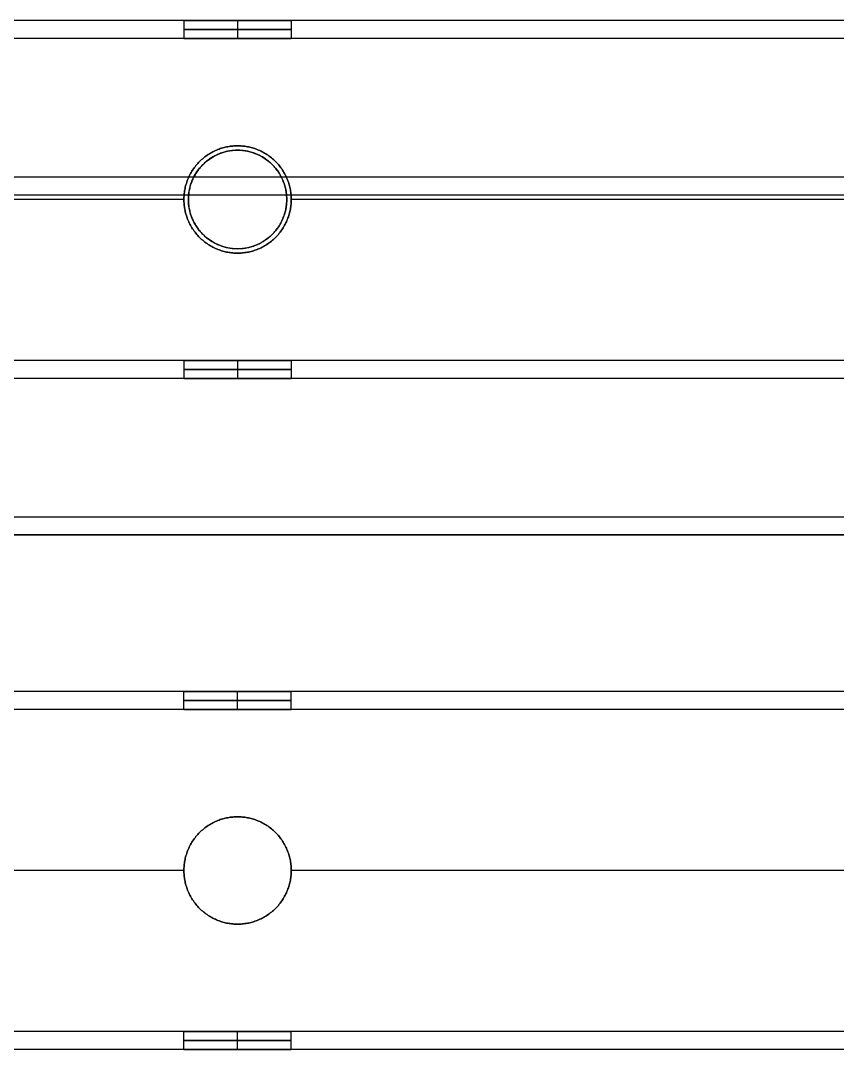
# Model space of a CAD drawing. Header units: millimetres. Extents: x -6529 to 809, y -8611 to 207.
# Drawn here: x 614.3 to 705.6, y -508.1 to -393.1 of the extents above; entities that cross this region are included whole.
import ezdxf

# ---------------------------------------------------------------- set-up
doc = ezdxf.new("R2010")
doc.units = ezdxf.units.MM
doc.header["$MEASUREMENT"] = 0
doc.layers.add('platen', color=7, linetype='Continuous', true_color=0x007f00)
doc.layers.add('staal', color=5, linetype='Continuous', true_color=0x0000ff)

# ---------------------------------------------------------------- blocks, each defined once
blk = doc.blocks.new('plaat base')
at = {"layer": 'platen'}
for p, q in [((58, -600), (1258, -600)), ((58, -600, 18), (1258, -600, 18))]:
    blk.add_line(p, q, dxfattribs=at)
blk = doc.blocks.new('top plaat')
at = {"layer": 'platen'}
for p, q in [((1145.5, -575), (1145.5, -575, 18)), ((1140, -580.5), (1140, -580.5, 18)), ((1151, -580.5), (1151, -580.5, 18)), ((1145.5, -586), (1145.5, -586, 18)), ((0, -618), (1316, -618)), ((0, -618, 18), (1316, -618, 18))]:
    blk.add_line(p, q, dxfattribs=at)
blk.add_circle((1145.5, -580.5, 9), 5.5, dxfattribs=at)
for points in [[(1145.5, -586), (1140, -586), (1140, -580.5), (1140, -575), (1145.5, -575), (1151, -575), (1151, -580.5), (1151, -586), (1145.5, -586)], [(1145.5, -586, 18), (1140, -586, 18), (1140, -580.5, 18), (1140, -575, 18), (1145.5, -575, 18), (1151, -575, 18), (1151, -580.5, 18), (1151, -586, 18), (1145.5, -586, 18)]]:
    blk.add_rational_spline(points, [1, 0.707106781187, 1, 0.707106781187, 1, 0.707106781187, 1, 0.707106781187, 1], degree=2, knots=[0, 0, 0, 9.424778, 9.424778, 18.849556, 18.849556, 28.274334, 28.274334, 37.699112, 37.699112, 37.699112], dxfattribs=at)

msp = doc.modelspace()

# ---------------------------------------------------------------- linework, layer by layer
at = {"layer": 'staal'}
for p, q in [((632.53, -393.13, 20), (632.53, -395.13, 20)), ((638.53, -393.13, 26), (638.53, -395.13, 26)), ((638.53, -393.13, 14), (638.53, -395.13, 14)), ((644.53, -393.13, 20), (644.53, -395.13, 20)), ((638.53, -407.13, 2), (638.53, -407.13)), ((638.53, -407.13, 40), (638.53, -407.13, 38)), ((632.53, -413.13, 2), (632.53, -413.13)), ((632.53, -413.13, 40), (632.53, -413.13, 38)), ((644.53, -413.13, 2), (644.53, -413.13)), ((644.53, -413.13, 40), (644.53, -413.13, 38)), ((638.53, -419.13, 2), (638.53, -419.13)), ((638.53, -419.13, 40), (638.53, -419.13, 38)), ((632.53, -431.13, 20), (632.53, -433.13, 20)), ((638.53, -431.13, 26), (638.53, -433.13, 26)), ((638.53, -431.13, 14), (638.53, -433.13, 14)), ((644.53, -431.13, 20), (644.53, -433.13, 20)), ((632.53, -470.13, 696), (632.53, -468.13, 696)), ((638.53, -470.13, 702), (638.53, -468.13, 702)), ((638.53, -470.13, 690), (638.53, -468.13, 690)), ((644.53, -470.13, 696), (644.53, -468.13, 696)), ((638.53, -482.13, 678), (638.53, -482.13, 676)), ((638.53, -482.13, 716), (638.53, -482.13, 714)), ((632.53, -488.13, 678), (632.53, -488.13, 676)), ((632.53, -488.13, 716), (632.53, -488.13, 714)), ((644.53, -488.13, 678), (644.53, -488.13, 676)), ((644.53, -488.13, 716), (644.53, -488.13, 714)), ((638.53, -494.13, 678), (638.53, -494.13, 676)), ((638.53, -494.13, 716), (638.53, -494.13, 714)), ((632.53, -508.13, 696), (632.53, -506.13, 696)), ((638.53, -508.13, 702), (638.53, -506.13, 702)), ((638.53, -508.13, 690), (638.53, -506.13, 690)), ((644.53, -508.13, 696), (644.53, -506.13, 696))]:
    msp.add_line(p, q, dxfattribs=at)
for points in [[(769.03, -393.13), (451.28, -393.13), (133.53, -393.13)], [(769.03, -393.13, 40), (451.28, -393.13, 40), (133.53, -393.13, 40)], [(632.53, -393.13, 20), (601.03, -393.13, 20), (569.53, -393.13, 20)], [(707.53, -393.13, 20), (676.03, -393.13, 20), (644.53, -393.13, 20)], [(769.03, -395.13, 2), (451.28, -395.13, 2), (133.53, -395.13, 2)], [(769.03, -395.13, 38), (451.28, -395.13, 38), (133.53, -395.13, 38)], [(632.53, -395.13, 20), (601.03, -395.13, 20), (569.53, -395.13, 20)], [(707.53, -395.13, 20), (676.03, -395.13, 20), (644.53, -395.13, 20)], [(769.03, -410.63, 40), (460.03, -410.63, 40), (151.03, -410.63, 40)], [(769.03, -410.63), (460.03, -410.63), (151.03, -410.63)], [(769.03, -412.63, 2), (460.03, -412.63, 2), (151.03, -412.63, 2)], [(769.03, -412.63, 38), (460.03, -412.63, 38), (151.03, -412.63, 38)], [(632.53, -413.13), (601.03, -413.13), (569.53, -413.13)], [(632.53, -413.13, 40), (601.03, -413.13, 40), (569.53, -413.13, 40)], [(632.53, -413.13, 2), (601.03, -413.13, 2), (569.53, -413.13, 2)], [(632.53, -413.13, 38), (601.03, -413.13, 38), (569.53, -413.13, 38)], [(707.53, -413.13), (676.03, -413.13), (644.53, -413.13)], [(707.53, -413.13, 40), (676.03, -413.13, 40), (644.53, -413.13, 40)], [(707.53, -413.13, 2), (676.03, -413.13, 2), (644.53, -413.13, 2)], [(707.53, -413.13, 38), (676.03, -413.13, 38), (644.53, -413.13, 38)], [(769.03, -431.13, 2), (451.28, -431.13, 2), (133.53, -431.13, 2)], [(769.03, -431.13, 38), (451.28, -431.13, 38), (133.53, -431.13, 38)], [(632.53, -431.13, 20), (601.03, -431.13, 20), (569.53, -431.13, 20)], [(707.53, -431.13, 20), (676.03, -431.13, 20), (644.53, -431.13, 20)], [(769.03, -433.13), (451.28, -433.13), (133.53, -433.13)], [(769.03, -433.13, 40), (451.28, -433.13, 40), (133.53, -433.13, 40)], [(632.53, -433.13, 20), (601.03, -433.13, 20), (569.53, -433.13, 20)], [(707.53, -433.13, 20), (676.03, -433.13, 20), (644.53, -433.13, 20)], [(769.03, -448.63, 2), (460.03, -448.63, 2), (151.03, -448.63, 2)], [(769.03, -448.63, 38), (460.03, -448.63, 38), (151.03, -448.63, 38)], [(769.03, -450.63, 40), (460.03, -450.63, 40), (151.03, -450.63, 40)], [(769.03, -450.63), (460.03, -450.63), (151.03, -450.63)], [(769.03, -468.13, 676), (451.28, -468.13, 676), (133.53, -468.13, 676)], [(769.03, -468.13, 716), (451.28, -468.13, 716), (133.53, -468.13, 716)], [(632.53, -468.13, 696), (601.03, -468.13, 696), (569.53, -468.13, 696)], [(707.53, -468.13, 696), (676.03, -468.13, 696), (644.53, -468.13, 696)], [(769.03, -470.13, 678), (451.28, -470.13, 678), (133.53, -470.13, 678)], [(769.03, -470.13, 714), (451.28, -470.13, 714), (133.53, -470.13, 714)], [(632.53, -470.13, 696), (601.03, -470.13, 696), (569.53, -470.13, 696)], [(707.53, -470.13, 696), (676.03, -470.13, 696), (644.53, -470.13, 696)], [(632.53, -488.13, 676), (601.03, -488.13, 676), (569.53, -488.13, 676)], [(632.53, -488.13, 716), (601.03, -488.13, 716), (569.53, -488.13, 716)], [(632.53, -488.13, 678), (601.03, -488.13, 678), (569.53, -488.13, 678)], [(632.53, -488.13, 714), (601.03, -488.13, 714), (569.53, -488.13, 714)], [(707.53, -488.13, 676), (676.03, -488.13, 676), (644.53, -488.13, 676)], [(707.53, -488.13, 716), (676.03, -488.13, 716), (644.53, -488.13, 716)], [(707.53, -488.13, 678), (676.03, -488.13, 678), (644.53, -488.13, 678)], [(707.53, -488.13, 714), (676.03, -488.13, 714), (644.53, -488.13, 714)], [(769.03, -506.13, 678), (451.28, -506.13, 678), (133.53, -506.13, 678)], [(769.03, -506.13, 714), (451.28, -506.13, 714), (133.53, -506.13, 714)], [(632.53, -506.13, 696), (601.03, -506.13, 696), (569.53, -506.13, 696)], [(707.53, -506.13, 696), (676.03, -506.13, 696), (644.53, -506.13, 696)], [(769.03, -508.13, 676), (451.28, -508.13, 676), (133.53, -508.13, 676)], [(769.03, -508.13, 716), (451.28, -508.13, 716), (133.53, -508.13, 716)], [(632.53, -508.13, 696), (601.03, -508.13, 696), (569.53, -508.13, 696)], [(707.53, -508.13, 696), (676.03, -508.13, 696), (644.53, -508.13, 696)]]:
    msp.add_open_spline(points, degree=2, dxfattribs=at)
for points, knots in [([(638.53, -393.13, 26), (632.53, -393.13, 26), (632.53, -393.13, 20), (632.53, -393.13, 14), (638.53, -393.13, 14), (644.53, -393.13, 14), (644.53, -393.13, 20), (644.53, -393.13, 26), (638.53, -393.13, 26)], [0, 0, 0, 7.853982, 7.853982, 15.707963, 15.707963, 23.561945, 23.561945, 31.415927, 31.415927, 31.415927]), ([(638.53, -394.13, 26), (632.53, -394.13, 26), (632.53, -394.13, 20), (632.53, -394.13, 14), (638.53, -394.13, 14), (644.53, -394.13, 14), (644.53, -394.13, 20), (644.53, -394.13, 26), (638.53, -394.13, 26)], [0, 0, 0, 7.853982, 7.853982, 15.707963, 15.707963, 23.561945, 23.561945, 31.415927, 31.415927, 31.415927]), ([(638.53, -395.13, 26), (644.53, -395.13, 26), (644.53, -395.13, 20), (644.53, -395.13, 14), (638.53, -395.13, 14), (632.53, -395.13, 14), (632.53, -395.13, 20), (632.53, -395.13, 26), (638.53, -395.13, 26)], [-31.415927, -31.415927, -31.415927, -23.561945, -23.561945, -15.707963, -15.707963, -7.853982, -7.853982, 0, 0, 0]), ([(638.53, -419.13), (644.53, -419.13), (644.53, -413.13), (644.53, -407.13), (638.53, -407.13), (632.53, -407.13), (632.53, -413.13), (632.53, -419.13), (638.53, -419.13)], [-31.415927, -31.415927, -31.415927, -23.561945, -23.561945, -15.707963, -15.707963, -7.853982, -7.853982, 0, 0, 0]), ([(638.53, -419.13, 40), (632.53, -419.13, 40), (632.53, -413.13, 40), (632.53, -407.13, 40), (638.53, -407.13, 40), (644.53, -407.13, 40), (644.53, -413.13, 40), (644.53, -419.13, 40), (638.53, -419.13, 40)], [0, 0, 0, 7.853982, 7.853982, 15.707963, 15.707963, 23.561945, 23.561945, 31.415927, 31.415927, 31.415927]), ([(638.53, -419.13, 2), (632.53, -419.13, 2), (632.53, -413.13, 2), (632.53, -407.13, 2), (638.53, -407.13, 2), (644.53, -407.13, 2), (644.53, -413.13, 2), (644.53, -419.13, 2), (638.53, -419.13, 2)], [0, 0, 0, 7.853982, 7.853982, 15.707963, 15.707963, 23.561945, 23.561945, 31.415927, 31.415927, 31.415927]), ([(638.53, -419.13, 38), (644.53, -419.13, 38), (644.53, -413.13, 38), (644.53, -407.13, 38), (638.53, -407.13, 38), (632.53, -407.13, 38), (632.53, -413.13, 38), (632.53, -419.13, 38), (638.53, -419.13, 38)], [-31.415927, -31.415927, -31.415927, -23.561945, -23.561945, -15.707963, -15.707963, -7.853982, -7.853982, 0, 0, 0]), ([(638.53, -419.13, 1), (632.53, -419.13, 1), (632.53, -413.13, 1), (632.53, -407.13, 1), (638.53, -407.13, 1), (644.53, -407.13, 1), (644.53, -413.13, 1), (644.53, -419.13, 1), (638.53, -419.13, 1)], [0, 0, 0, 7.853982, 7.853982, 15.707963, 15.707963, 23.561945, 23.561945, 31.415927, 31.415927, 31.415927]), ([(638.53, -419.13, 39), (632.53, -419.13, 39), (632.53, -413.13, 39), (632.53, -407.13, 39), (638.53, -407.13, 39), (644.53, -407.13, 39), (644.53, -413.13, 39), (644.53, -419.13, 39), (638.53, -419.13, 39)], [0, 0, 0, 7.853982, 7.853982, 15.707963, 15.707963, 23.561945, 23.561945, 31.415927, 31.415927, 31.415927]), ([(638.53, -431.13, 26), (632.53, -431.13, 26), (632.53, -431.13, 20), (632.53, -431.13, 14), (638.53, -431.13, 14), (644.53, -431.13, 14), (644.53, -431.13, 20), (644.53, -431.13, 26), (638.53, -431.13, 26)], [0, 0, 0, 7.853982, 7.853982, 15.707963, 15.707963, 23.561945, 23.561945, 31.415927, 31.415927, 31.415927]), ([(638.53, -432.13, 26), (632.53, -432.13, 26), (632.53, -432.13, 20), (632.53, -432.13, 14), (638.53, -432.13, 14), (644.53, -432.13, 14), (644.53, -432.13, 20), (644.53, -432.13, 26), (638.53, -432.13, 26)], [0, 0, 0, 7.853982, 7.853982, 15.707963, 15.707963, 23.561945, 23.561945, 31.415927, 31.415927, 31.415927]), ([(638.53, -433.13, 26), (644.53, -433.13, 26), (644.53, -433.13, 20), (644.53, -433.13, 14), (638.53, -433.13, 14), (632.53, -433.13, 14), (632.53, -433.13, 20), (632.53, -433.13, 26), (638.53, -433.13, 26)], [-31.415927, -31.415927, -31.415927, -23.561945, -23.561945, -15.707963, -15.707963, -7.853982, -7.853982, 0, 0, 0]), ([(638.53, -468.13, 702), (644.53, -468.13, 702), (644.53, -468.13, 696), (644.53, -468.13, 690), (638.53, -468.13, 690), (632.53, -468.13, 690), (632.53, -468.13, 696), (632.53, -468.13, 702), (638.53, -468.13, 702)], [-31.415927, -31.415927, -31.415927, -23.561945, -23.561945, -15.707963, -15.707963, -7.853982, -7.853982, 0, 0, 0]), ([(638.53, -469.13, 702), (632.53, -469.13, 702), (632.53, -469.13, 696), (632.53, -469.13, 690), (638.53, -469.13, 690), (644.53, -469.13, 690), (644.53, -469.13, 696), (644.53, -469.13, 702), (638.53, -469.13, 702)], [0, 0, 0, 7.853982, 7.853982, 15.707963, 15.707963, 23.561945, 23.561945, 31.415927, 31.415927, 31.415927]), ([(638.53, -470.13, 702), (632.53, -470.13, 702), (632.53, -470.13, 696), (632.53, -470.13, 690), (638.53, -470.13, 690), (644.53, -470.13, 690), (644.53, -470.13, 696), (644.53, -470.13, 702), (638.53, -470.13, 702)], [0, 0, 0, 7.853982, 7.853982, 15.707963, 15.707963, 23.561945, 23.561945, 31.415927, 31.415927, 31.415927]), ([(638.53, -482.13, 676), (644.53, -482.13, 676), (644.53, -488.13, 676), (644.53, -494.13, 676), (638.53, -494.13, 676), (632.53, -494.13, 676), (632.53, -488.13, 676), (632.53, -482.13, 676), (638.53, -482.13, 676)], [-31.415927, -31.415927, -31.415927, -23.561945, -23.561945, -15.707963, -15.707963, -7.853982, -7.853982, 0, 0, 0]), ([(638.53, -482.13, 716), (632.53, -482.13, 716), (632.53, -488.13, 716), (632.53, -494.13, 716), (638.53, -494.13, 716), (644.53, -494.13, 716), (644.53, -488.13, 716), (644.53, -482.13, 716), (638.53, -482.13, 716)], [0, 0, 0, 7.853982, 7.853982, 15.707963, 15.707963, 23.561945, 23.561945, 31.415927, 31.415927, 31.415927]), ([(638.53, -482.13, 678), (632.53, -482.13, 678), (632.53, -488.13, 678), (632.53, -494.13, 678), (638.53, -494.13, 678), (644.53, -494.13, 678), (644.53, -488.13, 678), (644.53, -482.13, 678), (638.53, -482.13, 678)], [0, 0, 0, 7.853982, 7.853982, 15.707963, 15.707963, 23.561945, 23.561945, 31.415927, 31.415927, 31.415927]), ([(638.53, -482.13, 714), (644.53, -482.13, 714), (644.53, -488.13, 714), (644.53, -494.13, 714), (638.53, -494.13, 714), (632.53, -494.13, 714), (632.53, -488.13, 714), (632.53, -482.13, 714), (638.53, -482.13, 714)], [-31.415927, -31.415927, -31.415927, -23.561945, -23.561945, -15.707963, -15.707963, -7.853982, -7.853982, 0, 0, 0]), ([(638.53, -482.13, 677), (632.53, -482.13, 677), (632.53, -488.13, 677), (632.53, -494.13, 677), (638.53, -494.13, 677), (644.53, -494.13, 677), (644.53, -488.13, 677), (644.53, -482.13, 677), (638.53, -482.13, 677)], [0, 0, 0, 7.853982, 7.853982, 15.707963, 15.707963, 23.561945, 23.561945, 31.415927, 31.415927, 31.415927]), ([(638.53, -482.13, 715), (632.53, -482.13, 715), (632.53, -488.13, 715), (632.53, -494.13, 715), (638.53, -494.13, 715), (644.53, -494.13, 715), (644.53, -488.13, 715), (644.53, -482.13, 715), (638.53, -482.13, 715)], [0, 0, 0, 7.853982, 7.853982, 15.707963, 15.707963, 23.561945, 23.561945, 31.415927, 31.415927, 31.415927]), ([(638.53, -506.13, 702), (644.53, -506.13, 702), (644.53, -506.13, 696), (644.53, -506.13, 690), (638.53, -506.13, 690), (632.53, -506.13, 690), (632.53, -506.13, 696), (632.53, -506.13, 702), (638.53, -506.13, 702)], [-31.415927, -31.415927, -31.415927, -23.561945, -23.561945, -15.707963, -15.707963, -7.853982, -7.853982, 0, 0, 0]), ([(638.53, -507.13, 702), (632.53, -507.13, 702), (632.53, -507.13, 696), (632.53, -507.13, 690), (638.53, -507.13, 690), (644.53, -507.13, 690), (644.53, -507.13, 696), (644.53, -507.13, 702), (638.53, -507.13, 702)], [0, 0, 0, 7.853982, 7.853982, 15.707963, 15.707963, 23.561945, 23.561945, 31.415927, 31.415927, 31.415927]), ([(638.53, -508.13, 702), (632.53, -508.13, 702), (632.53, -508.13, 696), (632.53, -508.13, 690), (638.53, -508.13, 690), (644.53, -508.13, 690), (644.53, -508.13, 696), (644.53, -508.13, 702), (638.53, -508.13, 702)], [0, 0, 0, 7.853982, 7.853982, 15.707963, 15.707963, 23.561945, 23.561945, 31.415927, 31.415927, 31.415927])]:
    msp.add_rational_spline(points, [1, 0.707106781187, 1, 0.707106781187, 1, 0.707106781187, 1, 0.707106781187, 1], degree=2, knots=knots, dxfattribs=at)

# ---------------------------------------------------------------- block references
at = {"layer": 'platen'}
for name, p in [('plaat base', (-506.97, 149.37, 40)), ('top plaat', (-506.97, 167.37, 716))]:
    msp.add_blockref(name, p, dxfattribs=at)

doc.saveas('drawing.dxf')
